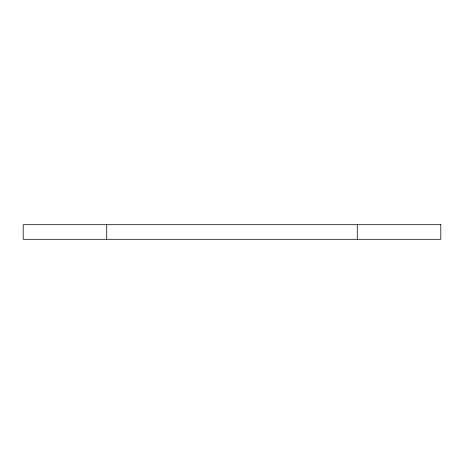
<?xml version="1.0" encoding="UTF-8"?>
<svg xmlns="http://www.w3.org/2000/svg" width="464" height="464" viewBox="0 0 464 464"><rect width="100%" height="100%" fill="white"/><g stroke="black" fill="none" stroke-linecap="round" stroke-linejoin="round"><path stroke-width="0.7" d="M357.28 224.692L357.28 239.308M106.72 224.692L106.72 239.308M440.8 224.692L23.2 224.692L23.2 239.308L440.8 239.308L440.8 224.692"/></g></svg>
